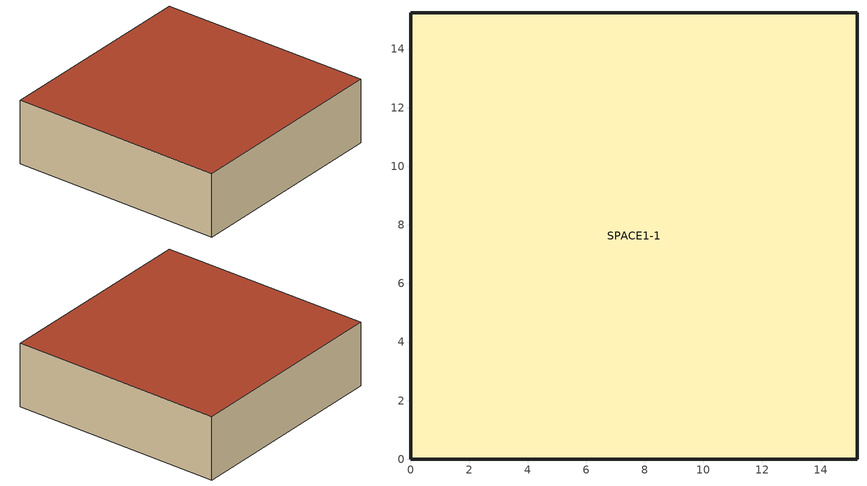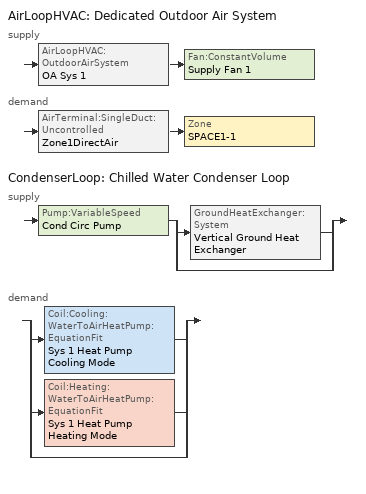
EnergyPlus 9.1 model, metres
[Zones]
SPACE1-1
 floor ground (FLOOR): 15.24,0 0,0 0,15.24 15.24,15.24 z0
 wall outside (ext-walls): 0,0 15.24,0 15.24,15.24 0,15.24 0,0 z0:4.57
 roof outside (ROOF19): 0,15.24 0,0 15.24,0 15.24,15.24 z4.57
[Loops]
AirLoopHVAC 'Dedicated Outdoor Air System'
 supply: AirLoopHVAC:OutdoorAirSystem 'OA Sys 1' > Fan:ConstantVolume 'Supply Fan 1'
 demand: AirTerminal:SingleDuct:Uncontrolled 'Zone1DirectAir' > Zone 'SPACE1-1'
CondenserLoop 'Chilled Water Condenser Loop'
 supply: Pump:VariableSpeed 'Cond Circ Pump' > split
  | GroundHeatExchanger:System 'Vertical Ground Heat Exchanger'
  | bypass
 demand: split
  | Coil:Cooling:WaterToAirHeatPump:EquationFit 'Sys 1 Heat Pump Cooling Mode'
  | Coil:Heating:WaterToAirHeatPump:EquationFit 'Sys 1 Heat Pump Heating Mode'
  | bypass
[Building]
Simple One Zone (Wireframe DXF): North Axis {deg}=0; Terrain=Suburbs; Loads Convergence Tolerance Value=.04; Temperature Convergence Tolerance Value {deltaC}=.004; Solar Distribution=MinimalShadowing; Maximum Number of Warmup Days=30; Minimum Number of Warmup Days=6
[Site:Location]
Denver Centennial CO USA WMO=724666: Latitude {deg}=39.57; Longitude {deg}=-104.85; Time Zone {hr}=-7; Elevation {m}=1793
[SizingPeriod:DesignDay] Day of Month=21; Humidity Condition Type=Wetbulb; Barometric Pressure {Pa}=81560; Rain Indicator=No; Snow Indicator=No; Daylight Saving Time Indicator=No; Solar Model Indicator=ASHRAEClearSky
Name | Month | Day Type | Maximum Dry-Bulb Temperature {C} | Daily Dry-Bulb Temperature Range {deltaC} | Wetbulb or DewPoint at Maximum Dry-Bulb {C} | Wind Speed {m/s} | Wind Direction {deg} | Sky Clearness
Denver Centennial Ann Htg 99.6% Condns DB | 12 | WinterDesignDay | -18.8 | 0 | -18.8 | 3 | 340 | 0
Denver Centennial Ann Clg 1% Condns DB=>MWB | 7 | SummerDesignDay | 32 | 15.2 | 15.5 | 4.9 | 0 | 1
[Site:GroundTemperature:Deep]
16.5, 16.5, 16.5, 16.5, 16.5, 16.5, 16.5, 16.5, 16.5, 16.5, 16.5, 16.5
[Site:GroundTemperature:Undisturbed:KusudaAchenbach]
Vertical Ground Heat Exchanger Ground Temps: 0.692626, 920, 2551.09, 13.375, 3.2, 8
[Site:GroundTemperature:BuildingSurface]
18.89, 18.92, 19.02, 19.12, 19.21, 19.23, 19.07, 19.32, 19.09, 19.21, 19.13, 18.96
[Material:NoMass]
R19LAYER: Roughness=Rough; Thermal Resistance {m2-K/W}=3.344; Thermal Absorptance=0.9; Solar Absorptance=0.75; Visible Absorptance=0.75
[Material] Thermal Absorptance=0.9
Name | Roughness | Thickness {m} | Conductivity {W/m-K} | Density {kg/m3} | Specific Heat {J/kg-K} | Solar Absorptance | Visible Absorptance
C5 - 4 IN HW CONCRETE | MediumRough | 0.101498 | 1.729577 | 2242.585 | 836.8 | 0.65 | 0.65
1IN Stucco | Smooth | 0.0253 | 0.6918 | 1858 | 837 | 0.92 | 0.92
8IN Concrete HW | MediumRough | 0.2033 | 1.7296 | 2243 | 837 | 0.65 | 0.65
Wall Insulation [5] | MediumRough | 0.0453 | 0.0432 | 91 | 837 | 0.5 | 0.5
1/2IN Gypsum | Smooth | 0.0127 | 0.16 | 784.9 | 830 | 0.92 | 0.92
[Construction]
ext-walls: 1IN Stucco, 8IN Concrete HW, Wall Insulation [5], 1/2IN Gypsum
FLOOR: C5 - 4 IN HW CONCRETE
ROOF19: R19LAYER
[AirLoopHVAC]
Dedicated Outdoor Air System: Design Supply Air Flow Rate {m3/s}=0.0625
[AvailabilityManager:Scheduled]
Outdoor Air 1 Avail: Schedule=FanAndCoilAvailSched
[SetpointManager:MixedAir]
Mixed Air Temp Manager 1: Control Variable=Temperature; Setpoint Node or NodeList=Mixed Air Node
[Controller:OutdoorAir]
OA Controller 1: Minimum Outdoor Air Flow Rate {m3/s}=0.0625; Maximum Outdoor Air Flow Rate {m3/s}=0.0625; Economizer Control Type=NoEconomizer; Economizer Control Action Type=ModulateFlow; Economizer Maximum Limit Dry-Bulb Temperature {C}=23; Economizer Maximum Limit Dewpoint Temperature {C}=13.5; Economizer Minimum Limit Dry-Bulb Temperature {C}=14; Lockout Type=NoLockout; Minimum Limit Type=FixedMinimum
[Fan:ConstantVolume]
Supply Fan 1: Availability Schedule=FanAndCoilAvailSched; Fan Total Efficiency=0.7; Pressure Rise {Pa}=600; Maximum Flow Rate {m3/s}=0.0625; Motor Efficiency=0.9; Motor In Airstream Fraction=1
[AirTerminal:SingleDuct:Uncontrolled]
Zone1DirectAir: Availability Schedule=FanAndCoilAvailSched; Maximum Air Flow Rate {m3/s}=0.0625; Design Specification Outdoor Air Object=SZ DSOA SPACE1-1
[SetpointManager:SingleZone:Reheat]
Supply Air Temp Manager 1: Control Variable=Temperature; Minimum Supply Air Temperature {C}=14; Maximum Supply Air Temperature {C}=23; Control Zone=SPACE1-1; Setpoint Node or NodeList=Air Loop Outlet Node
[Sizing:Zone]
SPACE1-1: Zone Cooling Design Supply Air Temperature Input Method=SupplyAirTemperature; Zone Cooling Design Supply Air Temperature {C}=13; Zone Heating Design Supply Air Temperature Input Method=SupplyAirTemperature; Zone Heating Design Supply Air Temperature {C}=30; Zone Cooling Design Supply Air Humidity Ratio {kgWater/kgDryAir}=0.0075; Zone Heating Design Supply Air Humidity Ratio {kgWater/kgDryAir}=0.004; Design Specification Outdoor Air Object=SZ DSOA SPACE1-1; Zone Heating Sizing Factor=0; Zone Cooling Sizing Factor=0; Cooling Design Air Flow Method=DesignDay; Cooling Design Air Flow Rate {m3/s}=0; Heating Design Air Flow Method=DesignDay; Heating Design Air Flow Rate {m3/s}=0
[DesignSpecification:OutdoorAir]
SZ DSOA SPACE1-1: Outdoor Air Method=SUM; Outdoor Air Flow per Person {m3/s-person}=0.00015; Outdoor Air Flow per Zone Floor Area {m3/s-m2}=0.00005; Outdoor Air Flow per Zone {m3/s}=0
[People]
SPACE1-1 PEOPLE: Zone or ZoneList=SPACE1-1; Number of People Schedule=OFFICE OCCUPANCY; Number of People Calculation Method=people; Number of People=5; Fraction Radiant=0.3; Activity Level Schedule=Activity Sch; Carbon Dioxide Generation Rate {m3/s-W}=3.82E-8; Mean Radiant Temperature Calculation Type=zoneaveraged; Work Efficiency Schedule=Work Eff Sch; Clothing Insulation Calculation Method=ClothingInsulationSchedule; Clothing Insulation Schedule=Clothing Sch; Air Velocity Schedule=Air Velo Sch; Thermal Comfort Model 1 Type=FANGER
[Lights]
SPACE1-1 Lights: Zone or ZoneList=SPACE1-1; Schedule=LIGHTS-1; Design Level Calculation Method=LightingLevel; Lighting Level {W}=284; Return Air Fraction=0; Fraction Radiant=0.59; Fraction Visible=0.2; Fraction Replaceable=0
[ElectricEquipment]
SPACE1-1_MiscPlug_Equip: Zone or ZoneList=SPACE1-1; Schedule=BLDG_EQUIP_SCH; Design Level Calculation Method=EquipmentLevel; Design Level {W}=207.7352; Fraction Latent=0; Fraction Radiant=0.5; Fraction Lost=0
[ZoneControl:Thermostat]
Zone 1 Thermostat: Zone or ZoneList=SPACE1-1; Control Type Schedule=Zone Control Type Sched; Control 1=Temperature Setpoints
[ThermostatSetpoint:DualSetpoint]
Temperature Setpoints: Heating Setpoint Temperature Schedule=Heating Setpoints; Cooling Setpoint Temperature Schedule=Cooling Setpoints
[Zone equipment]
SPACE1-1: Zone1DirectAir, Zone1WTAHP
[ZoneHVAC:WaterToAirHeatPump]
Zone1WTAHP: Availability Schedule=FanAndCoilAvailSched; Cooling Supply Air Flow Rate {m3/s}=Autosize; Heating Supply Air Flow Rate {m3/s}=Autosize; Cooling Outdoor Air Flow Rate {m3/s}=0; Heating Outdoor Air Flow Rate {m3/s}=0; Supply Air Fan=Zone 1 Fan; Heating Coil=Sys 1 Heat Pump Heating Mode; Cooling Coil=Sys 1 Heat Pump Cooling Mode; Maximum Cycling Rate {cycles/hr}=2.5; Heat Pump Time Constant {s}=60; Fraction of On-Cycle Power Use=0.01; Heat Pump Fan Delay Time {s}=60; Supplemental Heating Coil=Heat Pump DX Supp Heating Coil 1; Maximum Supply Air Temperature from Supplemental Heater {C}=60; Maximum Outdoor Dry-Bulb Temperature for Supplemental Heater Operation {C}=20; Fan Placement=BlowThrough; Supply Air Fan Operating Mode Schedule=CyclingFanSch
[Coil:Cooling:WaterToAirHeatPump:EquationFit]
Sys 1 Heat Pump Cooling Mode: Rated Air Flow Rate {m3/s}=Autosize; Rated Water Flow Rate {m3/s}=Autosize; Gross Rated Total Cooling Capacity {W}=Autosize; Gross Rated Sensible Cooling Capacity {W}=Autosize; Gross Rated Cooling COP=5.12; Total Cooling Capacity Coefficient 1=-9.14907; Total Cooling Capacity Coefficient 2=10.8781; Total Cooling Capacity Coefficient 3=-1.71878; Total Cooling Capacity Coefficient 4=0.746415; Total Cooling Capacity Coefficient 5=0; Sensible Cooling Capacity Coefficient 1=-5.46269; Sensible Cooling Capacity Coefficient 2=17.9597; Sensible Cooling Capacity Coefficient 3=-11.8782; Sensible Cooling Capacity Coefficient 4=-0.980163; Sensible Cooling Capacity Coefficient 5=0.767286; Sensible Cooling Capacity Coefficient 6=0; Cooling Power Consumption Coefficient 1=-3.20541; Cooling Power Consumption Coefficient 2=-0.976409; Cooling Power Consumption Coefficient 3=3.97893; Cooling Power Consumption Coefficient 4=0.938182; Cooling Power Consumption Coefficient 5=0; Nominal Time for Condensate Removal to Begin {s}=0; Ratio of Initial Moisture Evaporation Rate and Steady State Latent Capacity=0
[Coil:Heating:WaterToAirHeatPump:EquationFit]
Sys 1 Heat Pump Heating Mode: Rated Air Flow Rate {m3/s}=Autosize; Rated Water Flow Rate {m3/s}=Autosize; Gross Rated Heating Capacity {W}=Autosize; Gross Rated Heating COP=4.75; Heating Capacity Coefficient 1=-1.36131; Heating Capacity Coefficient 2=-2.4718; Heating Capacity Coefficient 3=4.17316; Heating Capacity Coefficient 4=0.640757; Heating Capacity Coefficient 5=0; Heating Power Consumption Coefficient 1=-2.17694; Heating Power Consumption Coefficient 2=0.832114; Heating Power Consumption Coefficient 3=1.57074; Heating Power Consumption Coefficient 4=0.690794; Heating Power Consumption Coefficient 5=0
[Fan:SystemModel]
Zone 1 Fan: Availability Schedule=FanAndCoilAvailSched; Design Maximum Air Flow Rate {m3/s}=AUTOSIZE; Speed Control Method=Discrete; Electric Power Minimum Flow Rate Fraction=0; Design Pressure Rise {Pa}=300; Motor Efficiency=0.9; Motor In Air Stream Fraction=1; Design Electric Power Consumption {W}=AUTOSIZE; Design Power Sizing Method=TotalEfficiencyAndPressure; Fan Total Efficiency=0.7
[Coil:Heating:Fuel]
Heat Pump DX Supp Heating Coil 1: Availability Schedule=FanAndCoilAvailSched; Fuel Type=NaturalGas; Burner Efficiency=0.8; Nominal Capacity {W}=32000
[CondenserLoop]
Chilled Water Condenser Loop: Fluid Type=Water; Condenser Equipment Operation Scheme=Tower Loop Operation; Maximum Loop Temperature {C}=80; Minimum Loop Temperature {C}=10; Maximum Loop Flow Rate {m3/s}=0.004; Minimum Loop Flow Rate {m3/s}=0; Condenser Loop Volume {m3}=autocalculate; Load Distribution Scheme=SequentialLoad
[SetpointManager:FollowGroundTemperature]
MyCondenserControl: Control Variable=Temperature; Offset Temperature Difference {deltaC}=0; Maximum Setpoint Temperature {C}=80; Minimum Setpoint Temperature {C}=10; Setpoint Node or NodeList=Condenser Supply Outlet Node
[Sizing:Plant]
Chilled Water Condenser Loop: Loop Type=Condenser; Design Loop Exit Temperature {C}=29.4; Loop Design Temperature Difference {deltaC}=5.6
[CondenserEquipmentOperationSchemes]
Tower Loop Operation: Control Scheme 1=Year Round Tower Operation; Control Scheme 1 Schedule=ON
[PlantEquipmentOperation:Uncontrolled]
Year Round Tower Operation: Equipment List=All Towers
[CondenserEquipmentList]
All Towers: Vertical Ground Heat Exchanger
[GroundHeatExchanger:System]
Vertical Ground Heat Exchanger: Design Flow Rate {m3/s}=0.00033; Undisturbed Ground Temperature Model Type=Site:GroundTemperature:Undisturbed:KusudaAchenbach; Undisturbed Ground Temperature Model=Vertical Ground Heat Exchanger Ground Temps; Ground Thermal Conductivity {W/m-K}=0.692626; Ground Thermal Heat Capacity {J/m3-K}=2.347e+06; GHE:Vertical:ResponseFactors Object=Vertical Ground Heat Exchanger g-functions
[GroundHeatExchanger:Vertical:Properties]
Vertical Ground Heat Exchanger Props: Depth of Top of Borehole {m}=1; Borehole Length {m}=76.2; Borehole Diameter {m}=0.127016; Grout Thermal Conductivity {W/m-K}=0.692626; Grout Thermal Heat Capacity {J/m3-K}=3.90E+06; Pipe Thermal Conductivity {W/m-K}=0.391312; Pipe Thermal Heat Capacity {J/m3-K}=1.542e+06; Pipe Outer Diameter {m}=0.0266667; Pipe Thickness {m}=0.00241285; U-Tube Distance {m}=0.051225
[GroundHeatExchanger:ResponseFactors]
Vertical Ground Heat Exchanger g-functions: GHE:Vertical:Properties Object=Vertical Ground Heat Exchanger Props; Number of Boreholes=24; G-Function Reference Ratio=0.0005; g-Function Ln(T/Ts) Value 1=-15.2996; g-Function g Value 1=-0.348322; g-Function Ln(T/Ts) Value 2=-14.201; g-Function g Value 2=0.022208; g-Function Ln(T/Ts) Value 3=-13.2202; g-Function g Value 3=0.412345; g-Function Ln(T/Ts) Value 4=-12.2086; g-Function g Value 4=0.867498; g-Function Ln(T/Ts) Value 5=-11.1888; g-Function g Value 5=1.357839; g-Function Ln(T/Ts) Value 6=-10.1816; g-Function g Value 6=1.852024; g-Function Ln(T/Ts) Value 7=-9.1815; g-Function g Value 7=2.345656; g-Function Ln(T/Ts) Value 8=-8.6809; g-Function g Value 8=2.593958; g-Function Ln(T/Ts) Value 9=-8.5; g-Function g Value 9=2.679; g-Function Ln(T/Ts) Value 10=-7.8; g-Function g Value 10=3.023; g-Function Ln(T/Ts) Value 11=-7.2; g-Function g Value 11=3.32; g-Function Ln(T/Ts) Value 12=-6.5; g-Function g Value 12=3.681; g-Function Ln(T/Ts) Value 13=-5.9; g-Function g Value 13=4.071; g-Function Ln(T/Ts) Value 14=-5.2; g-Function g Value 14=4.828; g-Function Ln(T/Ts) Value 15=-4.5; g-Function g Value 15=6.253; g-Function Ln(T/Ts) Value 16=-3.963; g-Function g Value 16=7.894; g-Function Ln(T/Ts) Value 17=-3.27; g-Function g Value 17=11.82; g-Function Ln(T/Ts) Value 18=-2.864; g-Function g Value 18=15.117; g-Function Ln(T/Ts) Value 19=-2.577; g-Function g Value 19=18.006; g-Function Ln(T/Ts) Value 20=-2.171; g-Function g Value 20=22.887; g-Function Ln(T/Ts) Value 21=-1.884; g-Function g Value 21=26.924; g-Function Ln(T/Ts) Value 22=-1.191; g-Function g Value 22=38.004; g-Function Ln(T/Ts) Value 23=-0.497; g-Function g Value 23=49.919; g-Function Ln(T/Ts) Value 24=-0.274; g-Function g Value 24=53.407; g-Function Ln(T/Ts) Value 25=-0.051; g-Function g Value 25=56.632; g-Function Ln(T/Ts) Value 26=0.196; g-Function g Value 26=59.825; g-Function Ln(T/Ts) Value 27=0.419; g-Function g Value 27=62.349; g-Function Ln(T/Ts) Value 28=0.642; g-Function g Value 28=64.524; g-Function Ln(T/Ts) Value 29=0.873; g-Function g Value 29=66.412; g-Function Ln(T/Ts) Value 30=1.112; g-Function g Value 30=67.993; g-Function Ln(T/Ts) Value 31=1.335; g-Function g Value 31=69.162; g-Function Ln(T/Ts) Value 32=1.679; g-Function g Value 32=70.476; g-Function Ln(T/Ts) Value 33=2.028; g-Function g Value 33=71.361; g-Function Ln(T/Ts) Value 34=2.275; g-Function g Value 34=71.79; g-Function Ln(T/Ts) Value 35=3.003; g-Function g Value 35=72.511
[Pump:VariableSpeed]
Cond Circ Pump: Design Maximum Flow Rate {m3/s}=.004; Design Pump Head {Pa}=5000; Design Power Consumption {W}=25; Motor Efficiency=.87; Fraction of Motor Inefficiencies to Fluid Stream=0; Coefficient 1 of the Part Load Performance Curve=0; Coefficient 2 of the Part Load Performance Curve=1; Coefficient 3 of the Part Load Performance Curve=0; Coefficient 4 of the Part Load Performance Curve=0; Design Minimum Flow Rate {m3/s}=0; Pump Control Type=INTERMITTENT
[Zone]
SPACE1-1: Type=1; Multiplier=1; Ceiling Height {m}=autocalculate; Volume {m3}=autocalculate
[Schedule:Compact]
OFFICE OCCUPANCY: Through: 12/31, For: WeekDays SummerDesignDay, Until: 6:00, 0, Until: 7:00, 0.1, Until: 8:00, 0.5, Until: 12:00, 1, Until: 13:00, 0.5, Until: 16:00, 1, Until: 17:00, 0.5, Until: 18:00, 0.1, Until: 24:00, 0, For: AllOtherDays, Until: 24:00, 0
Activity Sch: Through: 12/31, For: AllDays, Until: 24:00, 131.8
Work Eff Sch; CyclingFanSch: Through: 12/31, For: AllDays, Until: 24:00, 0
Clothing Sch; On; FanAndCoilAvailSched: Through: 12/31, For: AllDays, Until: 24:00, 1
Air Velo Sch: Through: 12/31, For: AllDays, Until: 24:00, 0.137
BLDG_EQUIP_SCH: Through: 12/31, For: Weekdays, Until: 08:00, 0.4, Until: 12:00, 0.9, Until: 13:00, 0.8, Until: 17:00, 0.9, Until: 18:00, 0.5, Until: 24:00, 0.4, For: SummerDesignDay, Until: 24:00, 1, For: Saturday, Until: 06:00, 0.3, Until: 08:00, 0.4, Until: 12:00, 0.5, Until: 17:00, 0.35, Until: 24:00, 0.3, For: WinterDesignDay, Until: 24:00, 0, For: Sunday Holidays AllOtherDays, Until: 24:00, 0.3
LIGHTS-1: Through: 12/31, For: Weekdays SummerDesignDay WinterDesignDay, Until: 9:00, 0.05, Until: 10:00, 0.9, Until: 11:00, 0.95, Until: 12:00, 1, Until: 13:00, 0.95, Until: 14:00, 0.8, Until: 15:00, 0.9, Until: 17:00, 1, Until: 24:00, 0.05, For: AllOtherDays, Until: 24:00, 0.05
Zone Control Type Sched: Through: 12/31, For: AllDays, Until: 24:00, 4
Heating Setpoints: Through: 12/31, For: AllDays, Until:  7:00, 15, Until: 17:00, 21, Until: 24:00, 15
Cooling Setpoints: Through: 12/31, For: AllDays, Until:  7:00, 30, Until: 17:00, 23, Until: 24:00, 30
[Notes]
ZoneWSHP_wDOAS.idf
Basic file description:  Basic test for zone water-to-air heat pump.  Mass walls.  Regular slab floor.
Regular roof.  No Windows.
Highlights:              Example of zone HVAC system (WSHP) with dedicated outdoor air system (DOAS).
A AirTerminal:SingleDuct:Uncontrolled specifies outdoor air flow rate for the zone with OutDoor Air Method = Sum in
DesignSpecification:OutdoorAir.
Simulation Location/Run: Denver Stapleton Intl Arpt CO USA WMO=724690, 2 design days, 1 run period,
Run Control executes two design days (see RUN PERIOD object)
Location:                Denver, CO
Design Days:             Denver Stapleton Intl Arpt CO USA Annual Heating 99%, MaxDB=-16°C
Denver Stapleton Intl Arpt CO USA Annual Cooling (DB=>MWB) 1%, MaxDB=32.6°C MWB=15.6°C
Run Period (Weather File): 1/1 - 12/31.
Run Control:             Zone sizing, design day run control (no weather file simulation)
Building: Fictional 1 zone building
The building is oriented due north.
Floor Area:        232.25 m2
Number of Stories: 1
Zone Description Details:
|                  Inlet NOde |<--SPLITTER--<  <------------|
|                             |                      AirLoopHVAC (DOAS)
|                Return Node  |>----MXER---->  >------------|
|                 Inlet Node  |<----------|  |-------->>
|                             |        Zone WSHP        GLHX
|                Exhaust Node |>----------|  |-------->>
Internal gains description:     NA
Interzone Surfaces:             None
Internal Mass:                  None
People:                         5 Occupants
Lights:                         284 Watts
Equipment:                      208 Watts
Detached Shading:               None
Daylight:                       None
Natural Ventilation:            None
Compact Schedules:              Yes
Solar Distribution:             MinimalShadowing
HVAC:                           AirLoopHVAC serving a single zone (DOAS)
Zonal Equipment:                ZoneHVAC:WaterToAirHeatPump (example includes an OA mixer for the WSHP but
flow is set to 0 since this example has a DOAS). WSHP coil inputs are autosized.
Central Air Handling Equipment: No (uses zone equipment)
System Equipment Autosize:      Yes
Purchased Cooling:              No
Purchased Heating:              No
Purchased Chilled Water:        No
Purchased Hot Water:            No
Coils:                          Coil:Cooling:WaterToAirHeatPump:EquationFit, Coil:Heating:WaterToAirHeatPump:EquationFit
Pumps:                          Pump:VariableSpeed (WSHP Condenser loop - GroundHeatExchanger:Vertical)
Boilers:                        None
Chillers:                       None
Towers:                         None
Standard Reports:               Variable Dictionary, Surfaces (dxf-wireframe), Meter File
Timestep or Hourly Variables:   Timestep
Time bins Report:               None
HTML Report:                    None
Environmental Emissions:        None
Utility Tariffs:                None
WMO=724666 Time Zone=NAM        (GMT-07:00) Mountain Time (US & Canada)
Data Source=ASHRAE 2009 Annual Design Conditions
Using Design Conditions from "Climate Design Data 2009 ASHRAE Handbook"
Denver Centennial CO USA Extreme Annual Wind Speeds, 1%=11.1m/s, 2.5%=9.5m/s, 5%=8.4m/s
Denver Centennial CO USA Extreme Annual Temperatures, Max Drybulb=-22.9°C Min Drybulb=36.1°C
Denver Centennial CO USA Annual Heating Design Conditions Wind Speed=3m/s Wind Dir=340
Coldest Month=December
Denver Centennial CO USA Annual Heating 99.6%, MaxDB=-18.8°C
